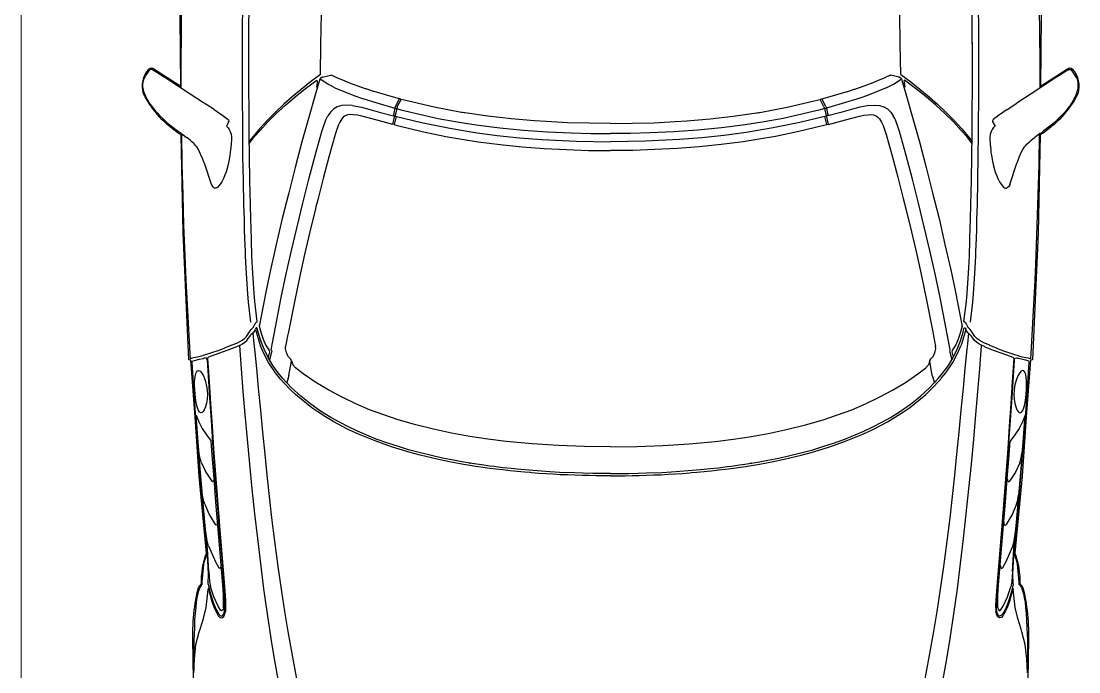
# Model space of a CAD drawing. Header units: inches. Extents: x 13 to 261, y -112 to -47.
# Drawn here: x 50.412 to 52.495, y -82.379 to -81.097 of the extents above; entities that cross this region are included whole.
import ezdxf

# ---------------------------------------------------------------- set-up
doc = ezdxf.new("R2010")
doc.units = ezdxf.units.IN
doc.header["$MEASUREMENT"] = 0
doc.layers.add('CAJONES', color=3, linetype='Continuous', lineweight=20)
doc.layers.add('CONTORNO', color=7, linetype='Continuous')

msp = doc.modelspace()

# ---------------------------------------------------------------- linework, layer by layer
for p, q in [((50.6561, -81.2067), (50.6649, -81.1935)), ((51.0027, -81.2087), (51.0047, -81.2081)), ((51.0047, -81.2081), (51.0213, -81.2039)), ((52.1407, -81.2081), (52.1241, -81.2039)), ((52.1427, -81.2087), (52.1407, -81.2081)), ((52.4893, -81.2067), (52.4805, -81.1935)), ((50.9947, -81.2185), (50.9935, -81.2275)), ((50.9937, -81.2137), (50.9949, -81.2159)), ((50.9949, -81.2159), (50.9947, -81.2185)), ((51.0297, -81.2287), (51.0669, -81.2437)), ((52.1157, -81.2287), (52.0785, -81.2437)), ((52.1517, -81.2137), (52.1505, -81.2159)), ((52.1505, -81.2159), (52.1507, -81.2185)), ((52.1507, -81.2185), (52.1519, -81.2275)), ((51.1489, -81.2655), (51.1565, -81.2507)), ((51.1525, -81.2665), (51.1601, -81.2517)), ((51.1595, -81.2513), (51.1565, -81.2505)), ((51.1601, -81.2517), (51.1595, -81.2513)), ((51.1717, -81.2547), (51.1601, -81.2517)), ((51.9737, -81.2547), (51.9853, -81.2517)), ((51.9853, -81.2517), (51.9859, -81.2513)), ((51.9929, -81.2665), (51.9853, -81.2517)), ((51.9859, -81.2513), (51.9889, -81.2505)), ((51.9965, -81.2655), (51.9889, -81.2507)), ((50.7919, -81.2717), (50.7723, -81.2589)), ((51.1505, -81.2699), (51.1477, -81.2691)), ((51.1515, -81.2697), (51.1485, -81.2831)), ((51.1505, -81.2699), (51.1515, -81.2697)), ((51.1525, -81.2665), (51.1515, -81.2697)), ((51.9929, -81.2665), (51.9939, -81.2697)), ((51.9939, -81.2697), (51.9969, -81.2831)), ((51.9949, -81.2699), (51.9939, -81.2697)), ((51.9949, -81.2699), (51.9977, -81.2691)), ((52.3535, -81.2717), (52.3731, -81.2589)), ((51.0051, -81.3107), (51.0117, -81.2919)), ((51.0117, -81.2919), (51.0129, -81.2895)), ((51.0129, -81.2895), (51.0159, -81.2839)), ((51.1437, -81.3009), (51.1473, -81.2831)), ((51.1479, -81.2833), (51.1449, -81.2825)), ((51.1485, -81.2847), (51.1479, -81.2833)), ((51.9969, -81.2847), (51.9975, -81.2833)), ((51.9975, -81.2833), (52.0005, -81.2825)), ((52.0017, -81.3009), (51.9981, -81.2831)), ((52.1325, -81.2895), (52.1295, -81.2839)), ((52.1337, -81.2919), (52.1325, -81.2895)), ((52.1403, -81.3107), (52.1337, -81.2919)), ((51.0039, -81.3149), (51.0051, -81.3107)), ((51.1467, -81.3011), (51.1437, -81.3005)), ((51.1473, -81.3019), (51.1557, -81.3039)), ((51.9981, -81.3019), (51.9897, -81.3039)), ((51.9987, -81.3011), (52.0017, -81.3005)), ((52.1415, -81.3149), (52.1403, -81.3107)), ((50.7733, -81.3789), (50.7721, -81.3763)), ((52.3721, -81.3789), (52.3733, -81.3763)), ((50.7865, -81.4195), (50.7733, -81.3789)), ((52.3589, -81.4195), (52.3721, -81.3789)), ((50.8805, -81.6965), (50.8805, -81.6967)), ((50.8805, -81.6979), (50.8807, -81.6973)), ((52.2649, -81.6979), (52.2647, -81.6973)), ((52.2649, -81.6965), (52.2649, -81.6967)), ((50.9005, -81.7487), (50.8979, -81.7593)), ((50.9047, -81.7493), (50.9007, -81.7647)), ((52.2407, -81.7493), (52.2447, -81.7647)), ((52.2449, -81.7487), (52.2475, -81.7593)), ((50.9391, -81.7951), (50.9441, -81.7671)), ((50.9441, -81.7661), (50.9421, -81.7623)), ((52.2013, -81.7661), (52.2033, -81.7623)), ((52.2063, -81.7951), (52.2013, -81.7671)), ((50.9391, -81.7951), (50.9351, -81.8101)), ((52.2063, -81.7951), (52.2103, -81.8101)), ((50.7679, -82.2067), (50.7683, -82.2027)), ((52.3775, -82.2067), (52.3771, -82.2027)), ((50.8135, -82.2621), (50.8139, -82.2601)), ((52.3319, -82.2621), (52.3315, -82.2601)), ((50.7625, -82.3005), (50.7643, -82.2951)), ((52.3829, -82.3005), (52.3811, -82.2951))]:
    msp.add_line(p, q)
for points in [[(50.7269, -81.2291), (50.7269, -81.1761), (50.7271, -81.1231), (50.7277, -81.0701), (50.7287, -81.0171), (50.7299, -80.9643), (50.7311, -80.9177), (50.7327, -80.8711), (50.7343, -80.8223), (50.7363, -80.7735), (50.7383, -80.7247), (50.7417, -80.6519), (50.7419, -80.6471)], [(52.4185, -81.2291), (52.4185, -81.1761), (52.4183, -81.1231), (52.4177, -81.0701), (52.4167, -81.0171), (52.4155, -80.9643), (52.4143, -80.9177), (52.4127, -80.8711), (52.4111, -80.8223), (52.4091, -80.7735), (52.4071, -80.7247), (52.4037, -80.6519), (52.4035, -80.6471)], [(50.864, -81.6904), (50.8592, -81.651), (50.8578, -81.6342), (50.8558, -81.6043), (50.8546, -81.5842), (50.8533, -81.5598), (50.8533, -81.5547), (50.8526, -81.5357), (50.8524, -81.528), (50.8518, -81.5054), (50.8512, -81.4874), (50.8504, -81.459), (50.8493, -81.4113), (50.8485, -81.3636), (50.8481, -81.3206), (50.8473, -81.2285), (50.8473, -81.2073), (50.8473, -81.1632), (50.8475, -81.1149), (50.8481, -81.0667)], [(50.8767, -81.6889), (50.8719, -81.6497), (50.8705, -81.6333), (50.8685, -81.6035), (50.8673, -81.5835), (50.8661, -81.5595), (50.8661, -81.5545), (50.8653, -81.5353), (50.8651, -81.5277), (50.8645, -81.5051), (50.8639, -81.4871), (50.8631, -81.4587), (50.8621, -81.4111), (50.8613, -81.3635), (50.8609, -81.3205), (50.8605, -81.2745), (50.8601, -81.2285), (50.8601, -81.2073), (50.8601, -81.1633), (50.8603, -81.1151), (50.8609, -81.0669)], [(51.0009, -81.2027), (51.0021, -81.1427), (51.0031, -81.0827)], [(52.1445, -81.2027), (52.1433, -81.1427), (52.1423, -81.0827)], [(52.2687, -81.6889), (52.2735, -81.6497), (52.2749, -81.6333), (52.2769, -81.6035), (52.2781, -81.5835), (52.2793, -81.5595), (52.2793, -81.5545), (52.2801, -81.5353), (52.2803, -81.5277), (52.2809, -81.5051), (52.2815, -81.4871), (52.2823, -81.4587), (52.2833, -81.4111), (52.2841, -81.3635), (52.2845, -81.3205), (52.2849, -81.2745), (52.2853, -81.2285), (52.2853, -81.2073), (52.2853, -81.1633), (52.2851, -81.1151), (52.2845, -81.0669)], [(52.2814, -81.6904), (52.2863, -81.651), (52.2877, -81.6342), (52.2897, -81.6043), (52.2909, -81.5842), (52.2921, -81.5598), (52.2921, -81.5547), (52.2929, -81.5357), (52.2931, -81.528), (52.2937, -81.5054), (52.2943, -81.4874), (52.2951, -81.459), (52.2961, -81.4113), (52.2969, -81.3636), (52.2973, -81.3206), (52.2981, -81.2285), (52.2981, -81.2073), (52.2981, -81.1632), (52.2979, -81.1149), (52.2973, -81.0667)], [(50.8767, -81.6889), (50.8719, -81.6497), (50.8705, -81.6333), (50.8685, -81.6035), (50.8673, -81.5835), (50.8661, -81.5595), (50.8661, -81.5545), (50.8653, -81.5353), (50.8651, -81.5277), (50.8645, -81.5051), (50.8639, -81.4871), (50.8631, -81.4587), (50.8621, -81.4111), (50.8613, -81.3635), (50.8609, -81.3205), (50.8605, -81.2745), (50.8601, -81.2285), (50.8601, -81.2073), (50.8601, -81.1633), (50.8603, -81.1219)], [(52.2687, -81.6889), (52.2735, -81.6497), (52.2749, -81.6333), (52.2769, -81.6035), (52.2781, -81.5835), (52.2793, -81.5595), (52.2793, -81.5545), (52.2801, -81.5353), (52.2803, -81.5277), (52.2809, -81.5051), (52.2815, -81.4871), (52.2823, -81.4587), (52.2833, -81.4111), (52.2841, -81.3635), (52.2845, -81.3205), (52.2849, -81.2745), (52.2853, -81.2285), (52.2853, -81.2073), (52.2853, -81.1633), (52.2851, -81.1219)], [(50.6657, -81.2607), (50.6643, -81.2587), (50.6611, -81.2533), (50.6587, -81.2491), (50.6575, -81.2469), (50.6557, -81.2429), (50.6535, -81.2365), (50.6523, -81.2317), (50.6521, -81.2301), (50.6515, -81.2259), (50.6515, -81.2225), (50.6521, -81.2173), (50.6533, -81.2125), (50.6551, -81.2085), (50.6561, -81.2067)], [(50.6693, -81.1929), (50.6679, -81.1925), (50.6665, -81.1925), (50.6661, -81.1927), (50.6649, -81.1935)], [(50.6693, -81.1929), (50.6723, -81.1943), (50.6823, -81.2001), (50.6887, -81.2043), (50.6967, -81.2093)], [(50.6967, -81.2093), (50.7195, -81.2241), (50.7217, -81.2257), (50.7445, -81.2405), (50.7709, -81.2579), (50.7723, -81.2589)], [(51.0009, -81.2027), (51.0009, -81.2027), (50.9815, -81.2173), (50.9629, -81.2321), (50.9453, -81.2465), (50.9289, -81.2611), (50.9117, -81.2771), (50.8959, -81.2931), (50.8811, -81.3093), (50.8677, -81.3253), (50.8609, -81.3343)], [(51.0027, -81.2087), (51.0009, -81.2097), (50.9999, -81.2115)], [(51.0239, -81.2045), (51.0235, -81.2045), (51.0225, -81.2041), (51.0215, -81.2039), (51.0213, -81.2039)], [(51.0271, -81.2061), (51.0249, -81.2051), (51.0239, -81.2045)], [(51.1565, -81.2507), (51.1401, -81.2461), (51.1071, -81.2361), (51.1057, -81.2357), (51.0931, -81.2317), (51.0915, -81.2311), (51.0787, -81.2267), (51.0591, -81.2195), (51.0499, -81.2157), (51.0321, -81.2083), (51.0319, -81.2083), (51.0271, -81.2061)], [(51.9889, -81.2507), (52.0053, -81.2461), (52.0383, -81.2361), (52.0397, -81.2357), (52.0523, -81.2317), (52.0539, -81.2311), (52.0667, -81.2267), (52.0863, -81.2195), (52.0955, -81.2157), (52.1133, -81.2083), (52.1135, -81.2083), (52.1183, -81.2061)], [(52.1183, -81.2061), (52.1205, -81.2051), (52.1215, -81.2045)], [(52.1215, -81.2045), (52.1219, -81.2045), (52.1229, -81.2041), (52.1239, -81.2039), (52.1241, -81.2039)], [(52.1427, -81.2087), (52.1445, -81.2097), (52.1455, -81.2115)], [(52.1445, -81.2027), (52.1445, -81.2027), (52.1639, -81.2173), (52.1825, -81.2321), (52.2001, -81.2465), (52.2165, -81.2611), (52.2337, -81.2771), (52.2495, -81.2931), (52.2643, -81.3093), (52.2777, -81.3253), (52.2845, -81.3343)], [(52.4487, -81.2093), (52.4259, -81.2241), (52.4237, -81.2257), (52.4009, -81.2405), (52.3745, -81.2579), (52.3731, -81.2589)], [(52.4761, -81.1929), (52.4731, -81.1943), (52.4631, -81.2001), (52.4567, -81.2043), (52.4487, -81.2093)], [(52.4761, -81.1929), (52.4775, -81.1925), (52.4789, -81.1925), (52.4793, -81.1927), (52.4805, -81.1935)], [(52.4797, -81.2607), (52.4811, -81.2587), (52.4843, -81.2533), (52.4867, -81.2491), (52.4879, -81.2469), (52.4897, -81.2429), (52.4919, -81.2365), (52.4931, -81.2317), (52.4933, -81.2301), (52.4939, -81.2259), (52.4939, -81.2225), (52.4933, -81.2173), (52.4921, -81.2125), (52.4903, -81.2085), (52.4893, -81.2067)], [(50.8611, -81.3377), (50.8611, -81.3375), (50.8713, -81.3249), (50.8821, -81.3125), (50.8975, -81.2959), (50.9141, -81.2795), (50.9321, -81.2631), (50.9513, -81.2467), (50.9719, -81.2303), (50.9937, -81.2137)], [(50.9999, -81.2115), (50.9913, -81.2403), (50.9773, -81.2889)], [(50.9999, -81.2115), (51.0003, -81.2127), (51.0009, -81.2121), (51.0017, -81.2123)], [(51.0297, -81.2287), (51.0237, -81.2257), (51.0157, -81.2215), (51.0081, -81.2171), (51.0017, -81.2123)], [(52.1157, -81.2287), (52.1217, -81.2257), (52.1297, -81.2215), (52.1373, -81.2171), (52.1437, -81.2123)], [(52.1455, -81.2115), (52.1451, -81.2127), (52.1445, -81.2121), (52.1437, -81.2123)], [(52.1455, -81.2115), (52.1541, -81.2403), (52.1681, -81.2889)], [(52.2843, -81.3377), (52.2843, -81.3375), (52.2741, -81.3249), (52.2633, -81.3125), (52.2479, -81.2959), (52.2313, -81.2795), (52.2133, -81.2631), (52.1941, -81.2467), (52.1735, -81.2303), (52.1517, -81.2137)], [(51.0669, -81.2437), (51.0821, -81.2489), (51.1167, -81.2599), (51.1477, -81.2689)], [(52.0785, -81.2437), (52.0633, -81.2489), (52.0287, -81.2599), (51.9977, -81.2689)], [(50.6657, -81.2607), (50.6699, -81.2665), (50.6769, -81.2753), (50.6795, -81.2781), (50.6843, -81.2833)], [(50.7919, -81.2717), (50.7985, -81.2761), (50.8087, -81.2831), (50.8169, -81.2893), (50.8175, -81.2897), (50.8193, -81.2913)], [(51.0275, -81.2703), (51.0211, -81.2765), (51.0159, -81.2839)], [(51.0633, -81.2637), (51.0531, -81.2631), (51.0433, -81.2637), (51.0343, -81.2663), (51.0275, -81.2703)], [(51.0633, -81.2637), (51.0821, -81.2671), (51.1007, -81.2719), (51.1195, -81.2771), (51.1449, -81.2839)], [(51.1489, -81.2655), (51.1477, -81.2689), (51.1449, -81.2821), (51.1447, -81.2837), (51.1451, -81.2837), (51.1447, -81.2835), (51.1459, -81.2827)], [(51.1515, -81.2697), (51.1555, -81.2709), (51.1597, -81.2721)], [(51.1597, -81.2721), (51.1963, -81.2809), (51.2331, -81.2889), (51.2703, -81.2957), (51.3077, -81.3015), (51.3543, -81.3073), (51.4011, -81.3119), (51.4481, -81.3153), (51.4951, -81.3175), (51.5339, -81.3185), (51.5727, -81.3189)], [(51.5727, -81.2991), (51.5303, -81.2987), (51.4879, -81.2975), (51.4457, -81.2953), (51.4225, -81.2937), (51.3769, -81.2899), (51.3311, -81.2847), (51.2857, -81.2783), (51.2851, -81.2781), (51.2837, -81.2779), (51.2809, -81.2775), (51.2805, -81.2775), (51.2803, -81.2773), (51.2789, -81.2771), (51.2249, -81.2671), (51.1717, -81.2547)], [(51.5727, -81.2991), (51.6151, -81.2987), (51.6575, -81.2975), (51.6997, -81.2953), (51.7229, -81.2937), (51.7685, -81.2899), (51.8143, -81.2847), (51.8597, -81.2783), (51.8603, -81.2781), (51.8617, -81.2779), (51.8645, -81.2775), (51.8649, -81.2775), (51.8651, -81.2773), (51.8665, -81.2771), (51.9205, -81.2671), (51.9737, -81.2547)], [(51.9857, -81.2721), (51.9491, -81.2809), (51.9123, -81.2889), (51.8751, -81.2957), (51.8377, -81.3015), (51.7911, -81.3073), (51.7443, -81.3119), (51.6973, -81.3153), (51.6503, -81.3175), (51.6115, -81.3185), (51.5727, -81.3189)], [(51.9939, -81.2697), (51.9899, -81.2709), (51.9857, -81.2721)], [(51.9965, -81.2655), (51.9977, -81.2689), (52.0005, -81.2821), (52.0007, -81.2837), (52.0003, -81.2837), (52.0007, -81.2835), (51.9995, -81.2827)], [(52.0821, -81.2637), (52.0633, -81.2671), (52.0447, -81.2719), (52.0259, -81.2771), (52.0005, -81.2839)], [(52.0821, -81.2637), (52.0923, -81.2631), (52.1021, -81.2637), (52.1111, -81.2663), (52.1179, -81.2703)], [(52.1179, -81.2703), (52.1243, -81.2765), (52.1295, -81.2839)], [(52.3535, -81.2717), (52.3469, -81.2761), (52.3367, -81.2831), (52.3285, -81.2893), (52.3279, -81.2897), (52.3261, -81.2913)], [(52.4797, -81.2607), (52.4755, -81.2665), (52.4685, -81.2753), (52.4659, -81.2781), (52.4611, -81.2833)], [(50.6843, -81.2833), (50.6905, -81.2893), (50.6985, -81.2969), (50.7051, -81.3025)], [(50.8193, -81.2913), (50.8195, -81.2917), (50.8201, -81.2925), (50.8205, -81.2941), (50.8203, -81.2949), (50.8203, -81.2953)], [(50.9773, -81.2889), (50.9645, -81.3353), (50.9513, -81.3855), (50.9385, -81.4353), (50.9259, -81.4863), (50.9141, -81.5371), (50.9027, -81.5875), (50.8949, -81.6245), (50.8873, -81.6613), (50.8807, -81.6957)], [(51.1437, -81.3009), (51.1173, -81.2937), (51.1001, -81.2889), (51.0827, -81.2847), (51.0739, -81.2829), (51.0653, -81.2817), (51.0605, -81.2813), (51.0549, -81.2819), (51.0495, -81.2839), (51.0461, -81.2865), (51.0431, -81.2897), (51.0391, -81.2961), (51.0359, -81.3031), (51.0345, -81.3067), (51.0313, -81.3169), (51.0301, -81.3209), (51.0183, -81.3629), (51.0071, -81.4049), (50.9963, -81.4469), (50.9939, -81.4563), (50.9923, -81.4627), (50.9923, -81.4627), (50.9913, -81.4669), (50.9803, -81.5121), (50.9697, -81.5573), (50.9597, -81.6025), (50.9503, -81.6473), (50.9381, -81.7091)], [(51.1473, -81.3019), (51.1467, -81.3011), (51.1507, -81.2853)], [(51.1485, -81.2847), (51.1485, -81.2847), (51.1485, -81.2847), (51.1485, -81.2831)], [(51.1485, -81.2847), (51.2003, -81.2973), (51.2527, -81.3079), (51.3055, -81.3167), (51.3493, -81.3225), (51.3931, -81.3271), (51.4371, -81.3305), (51.5049, -81.3339), (51.5727, -81.3349)], [(51.9969, -81.2847), (51.9451, -81.2973), (51.8927, -81.3079), (51.8399, -81.3167), (51.7961, -81.3225), (51.7523, -81.3271), (51.7083, -81.3305), (51.6405, -81.3339), (51.5727, -81.3349)], [(51.9981, -81.3019), (51.9987, -81.3011), (51.9947, -81.2853)], [(51.9969, -81.2847), (51.9969, -81.2847), (51.9969, -81.2847), (51.9969, -81.2831)], [(52.0017, -81.3009), (52.0281, -81.2937), (52.0453, -81.2889), (52.0627, -81.2847), (52.0715, -81.2829), (52.0801, -81.2817), (52.0849, -81.2813), (52.0905, -81.2819), (52.0959, -81.2839), (52.0993, -81.2865), (52.1023, -81.2897), (52.1063, -81.2961), (52.1095, -81.3031), (52.1109, -81.3067), (52.1141, -81.3169), (52.1153, -81.3209), (52.1271, -81.3629), (52.1383, -81.4049), (52.1491, -81.4469), (52.1515, -81.4563), (52.1531, -81.4627), (52.1531, -81.4627), (52.1541, -81.4669), (52.1651, -81.5121), (52.1757, -81.5573), (52.1857, -81.6025), (52.1951, -81.6473), (52.2073, -81.7091)], [(52.1681, -81.2889), (52.1809, -81.3353), (52.1941, -81.3855), (52.2069, -81.4353), (52.2195, -81.4863), (52.2313, -81.5371), (52.2427, -81.5875), (52.2505, -81.6245), (52.2581, -81.6613), (52.2647, -81.6957)], [(52.3261, -81.2913), (52.3259, -81.2917), (52.3253, -81.2925), (52.3249, -81.2941), (52.3251, -81.2949), (52.3251, -81.2953)], [(52.4611, -81.2833), (52.4549, -81.2893), (52.4469, -81.2969), (52.4403, -81.3025)], [(50.7051, -81.3025), (50.7127, -81.3085), (50.7133, -81.3091), (50.7205, -81.3143)], [(50.7267, -81.3187), (50.7207, -81.3145), (50.7205, -81.3143)], [(50.8157, -81.3042), (50.8169, -81.3051), (50.8195, -81.3079), (50.8215, -81.3109), (50.8233, -81.3145), (50.8247, -81.3185), (50.8251, -81.3209), (50.8257, -81.3249), (50.8257, -81.3307), (50.8253, -81.3399), (50.8241, -81.3511), (50.8235, -81.3561), (50.8227, -81.3617), (50.8213, -81.3699), (50.8193, -81.3801), (50.8167, -81.3899), (50.8157, -81.3927), (50.8123, -81.4023), (50.8099, -81.4075), (50.8065, -81.4139), (50.8035, -81.4185), (50.8011, -81.4221), (50.7989, -81.4243), (50.7971, -81.4255), (50.7953, -81.4261), (50.7947, -81.4261), (50.7927, -81.4261)], [(50.8201, -81.2955), (50.8191, -81.2977), (50.8157, -81.3042)], [(50.9039, -81.7447), (50.9239, -81.6417), (50.9337, -81.5953), (50.9439, -81.5489), (50.9549, -81.5023), (50.9663, -81.4557), (50.9781, -81.4089), (50.9907, -81.3619), (51.0039, -81.3149)], [(51.1557, -81.3039), (51.2017, -81.3149), (51.2481, -81.3245), (51.2799, -81.3301), (51.3119, -81.3349), (51.3551, -81.3405), (51.3985, -81.3449), (51.4419, -81.3483), (51.4855, -81.3505), (51.5291, -81.3519), (51.5727, -81.3523)], [(51.9897, -81.3039), (51.9437, -81.3149), (51.8973, -81.3245), (51.8655, -81.3301), (51.8335, -81.3349), (51.7903, -81.3405), (51.7469, -81.3449), (51.7035, -81.3483), (51.6599, -81.3505), (51.6163, -81.3519), (51.5727, -81.3523)], [(52.2415, -81.7447), (52.2215, -81.6417), (52.2117, -81.5953), (52.2015, -81.5489), (52.1905, -81.5023), (52.1791, -81.4557), (52.1673, -81.4089), (52.1547, -81.3619), (52.1415, -81.3149)], [(52.3298, -81.3042), (52.3285, -81.3051), (52.3259, -81.3079), (52.3239, -81.3109), (52.3221, -81.3145), (52.3207, -81.3185), (52.3203, -81.3209), (52.3197, -81.3249), (52.3197, -81.3307), (52.3201, -81.3399), (52.3213, -81.3511), (52.3219, -81.3561), (52.3227, -81.3617), (52.3241, -81.3699), (52.3261, -81.3801), (52.3287, -81.3899), (52.3297, -81.3927), (52.3331, -81.4023), (52.3355, -81.4075), (52.3389, -81.4139), (52.3419, -81.4185), (52.3443, -81.4221), (52.3465, -81.4243), (52.3483, -81.4255), (52.3501, -81.4261), (52.3507, -81.4261), (52.3527, -81.4261)], [(52.3253, -81.2955), (52.3263, -81.2977), (52.3298, -81.3042)], [(52.4187, -81.3187), (52.4247, -81.3145), (52.4249, -81.3143)], [(52.4403, -81.3025), (52.4327, -81.3085), (52.4321, -81.3091), (52.4249, -81.3143)], [(50.7267, -81.3187), (50.7297, -81.3209), (50.7337, -81.3239), (50.7373, -81.3265)], [(50.7449, -81.7625), (50.7443, -81.7523), (50.7415, -81.7041), (50.7391, -81.6557), (50.7367, -81.6073), (50.7347, -81.5589), (50.7323, -81.4991), (50.7305, -81.4393), (50.7289, -81.3795), (50.7279, -81.3195)], [(50.7521, -81.3389), (50.7479, -81.3351), (50.7451, -81.3327), (50.7403, -81.3287), (50.7373, -81.3265), (50.7373, -81.3265)], [(52.3933, -81.3389), (52.3975, -81.3351), (52.4003, -81.3327), (52.4051, -81.3287), (52.4081, -81.3265), (52.4081, -81.3265)], [(52.4005, -81.7625), (52.4011, -81.7523), (52.4039, -81.7041), (52.4063, -81.6557), (52.4087, -81.6073), (52.4107, -81.5589), (52.4131, -81.4991), (52.4149, -81.4393), (52.4165, -81.3795), (52.4175, -81.3195)], [(52.4187, -81.3187), (52.4157, -81.3209), (52.4117, -81.3239), (52.4081, -81.3265)], [(50.7631, -81.3547), (50.7607, -81.3503), (50.7573, -81.3453), (50.7557, -81.3431), (50.7521, -81.3389)], [(50.7721, -81.3763), (50.7681, -81.3661), (50.7677, -81.3651), (50.7631, -81.3547)], [(52.3733, -81.3763), (52.3773, -81.3661), (52.3777, -81.3651), (52.3823, -81.3547)], [(52.3823, -81.3547), (52.3847, -81.3503), (52.3881, -81.3453), (52.3897, -81.3431), (52.3933, -81.3389)], [(50.7865, -81.4195), (50.7865, -81.4197), (50.7875, -81.4219), (50.7889, -81.4239), (50.7907, -81.4253), (50.7917, -81.4259), (50.7927, -81.4261)], [(52.3589, -81.4195), (52.3589, -81.4197), (52.3579, -81.4219), (52.3565, -81.4239), (52.3547, -81.4253), (52.3537, -81.4259), (52.3527, -81.4261)], [(50.8741, -81.6917), (50.8741, -81.6917), (50.8745, -81.6907), (50.8745, -81.6905), (50.8767, -81.6889)], [(52.2713, -81.6917), (52.2713, -81.6917), (52.2709, -81.6907), (52.2709, -81.6905), (52.2687, -81.6889)], [(50.8271, -81.7353), (50.8361, -81.7315), (50.8377, -81.7309), (50.8421, -81.7287), (50.8471, -81.7259), (50.8517, -81.7225), (50.8555, -81.7185), (50.8615, -81.7091), (50.8617, -81.7085), (50.8621, -81.7081), (50.8625, -81.7073), (50.8647, -81.7045), (50.8659, -81.7033), (50.8663, -81.7031), (50.8689, -81.7001), (50.8693, -81.6997), (50.8713, -81.6957), (50.8717, -81.6947), (50.8725, -81.6929), (50.8741, -81.6917)], [(50.8679, -81.7119), (50.8689, -81.7111), (50.8713, -81.7083), (50.8733, -81.7043)], [(50.8747, -81.7013), (50.8743, -81.7015), (50.8741, -81.7019), (50.8733, -81.7043)], [(50.8733, -81.7049), (50.8743, -81.7091), (50.8781, -81.7225), (50.8795, -81.7273), (50.8811, -81.7317), (50.8829, -81.7367)], [(50.8767, -81.7029), (50.8759, -81.7017), (50.8747, -81.7013)], [(51.5727, -81.9885), (51.5495, -81.9883), (51.5377, -81.9881), (51.5187, -81.9877), (51.5023, -81.9873), (51.4717, -81.9861), (51.4529, -81.9851), (51.4363, -81.9839), (51.4197, -81.9827), (51.4121, -81.9821), (51.4041, -81.9813), (51.3887, -81.9799), (51.3769, -81.9787), (51.3605, -81.9771), (51.3469, -81.9753), (51.3433, -81.9749), (51.3347, -81.9737), (51.3189, -81.9715), (51.3083, -81.9701), (51.2957, -81.9681), (51.2793, -81.9653), (51.2631, -81.9623), (51.2413, -81.9579), (51.1981, -81.9477), (51.1745, -81.9415), (51.1547, -81.9355), (51.1337, -81.9287), (51.1111, -81.9205), (51.0743, -81.9053), (51.0563, -81.8967), (51.0387, -81.8875), (51.0215, -81.8779), (51.0015, -81.8655), (50.9823, -81.8519), (50.9625, -81.8361), (50.9437, -81.8189), (50.9273, -81.8013), (50.9181, -81.7901), (50.9075, -81.7755), (50.8981, -81.7599), (50.8903, -81.7437), (50.8837, -81.7269), (50.8785, -81.7099), (50.8767, -81.7029)], [(50.8807, -81.6957), (50.8805, -81.6961), (50.8805, -81.6965)], [(50.8805, -81.6965), (50.8807, -81.6971), (50.8807, -81.6973)], [(50.8805, -81.6979), (50.8843, -81.7123), (50.8881, -81.7237), (50.8929, -81.7347), (50.8991, -81.7451), (50.8995, -81.7457), (50.8999, -81.7463), (50.9005, -81.7487)], [(50.9381, -81.7091), (50.9365, -81.7173), (50.9325, -81.7381)], [(51.5727, -81.9885), (51.5959, -81.9883), (51.6077, -81.9881), (51.6267, -81.9877), (51.6431, -81.9873), (51.6737, -81.9861), (51.6925, -81.9851), (51.7091, -81.9839), (51.7257, -81.9827), (51.7333, -81.9821), (51.7413, -81.9813), (51.7567, -81.9799), (51.7685, -81.9787), (51.7849, -81.9771), (51.7985, -81.9753), (51.8021, -81.9749), (51.8107, -81.9737), (51.8265, -81.9715), (51.8371, -81.9701), (51.8497, -81.9681), (51.8661, -81.9653), (51.8823, -81.9623), (51.9041, -81.9579), (51.9473, -81.9477), (51.9709, -81.9415), (51.9907, -81.9355), (52.0117, -81.9287), (52.0343, -81.9205), (52.0711, -81.9053), (52.0891, -81.8967), (52.1067, -81.8875), (52.1239, -81.8779), (52.1439, -81.8655), (52.1631, -81.8519), (52.1829, -81.8361), (52.2017, -81.8189), (52.2181, -81.8013), (52.2273, -81.7901), (52.2379, -81.7755), (52.2473, -81.7599), (52.2551, -81.7437), (52.2617, -81.7269), (52.2669, -81.7099), (52.2687, -81.7029)], [(52.2073, -81.7091), (52.2089, -81.7173), (52.2129, -81.7381)], [(52.2649, -81.6979), (52.2611, -81.7123), (52.2573, -81.7237), (52.2525, -81.7347), (52.2463, -81.7451), (52.2459, -81.7457), (52.2455, -81.7463), (52.2449, -81.7487)], [(52.2721, -81.7049), (52.2711, -81.7091), (52.2673, -81.7225), (52.2659, -81.7273), (52.2643, -81.7317), (52.2625, -81.7367)], [(52.2647, -81.6957), (52.2649, -81.6961), (52.2649, -81.6965)], [(52.2649, -81.6965), (52.2647, -81.6971), (52.2647, -81.6973)], [(52.2687, -81.7029), (52.2695, -81.7017), (52.2707, -81.7013)], [(52.2707, -81.7013), (52.2711, -81.7015), (52.2713, -81.7019), (52.2721, -81.7043)], [(52.3183, -81.7353), (52.3093, -81.7315), (52.3077, -81.7309), (52.3033, -81.7287), (52.2983, -81.7259), (52.2937, -81.7225), (52.2899, -81.7185), (52.2839, -81.7091), (52.2837, -81.7085), (52.2833, -81.7081), (52.2829, -81.7073), (52.2807, -81.7045), (52.2795, -81.7033), (52.2791, -81.7031), (52.2765, -81.7001), (52.2761, -81.6997), (52.2741, -81.6957), (52.2737, -81.6947), (52.2729, -81.6929), (52.2713, -81.6917)], [(52.2775, -81.7119), (52.2765, -81.7111), (52.2741, -81.7083), (52.2721, -81.7043)], [(50.8357, -81.7387), (50.8363, -81.7385), (50.8423, -81.7357), (50.8427, -81.7355), (50.8475, -81.7331), (50.8521, -81.7299), (50.8559, -81.7265), (50.8589, -81.7225), (50.8617, -81.7183)], [(50.8679, -81.7119), (50.8649, -81.7143), (50.8635, -81.7157), (50.8629, -81.7165), (50.8623, -81.7173), (50.8617, -81.7183)], [(50.868, -81.7118), (50.8701, -81.7329), (50.8711, -81.7437)], [(52.2775, -81.7118), (52.2753, -81.7329), (52.2743, -81.7437)], [(52.2775, -81.7119), (52.2805, -81.7143), (52.2819, -81.7157), (52.2825, -81.7165), (52.2831, -81.7173), (52.2837, -81.7183)], [(52.3097, -81.7387), (52.3091, -81.7385), (52.3031, -81.7357), (52.3027, -81.7355), (52.2979, -81.7331), (52.2933, -81.7299), (52.2895, -81.7265), (52.2865, -81.7225), (52.2837, -81.7183)], [(50.8271, -81.7353), (50.8265, -81.7355), (50.8177, -81.7391), (50.8059, -81.7439), (50.7969, -81.7473), (50.7887, -81.7503), (50.7769, -81.7541), (50.7695, -81.7563), (50.7691, -81.7565), (50.7615, -81.7583), (50.7551, -81.7597), (50.7505, -81.7609), (50.7473, -81.7617), (50.7459, -81.7621), (50.7449, -81.7625)], [(50.8357, -81.7387), (50.8189, -81.7453), (50.8005, -81.7523), (50.7807, -81.7591)], [(50.8423, -81.7357), (50.8423, -81.7357), (50.8421, -81.7371)], [(50.9189, -82.4007), (50.9111, -82.3573), (50.9041, -82.3137), (50.8967, -82.2645), (50.8897, -82.2153), (50.8835, -82.1659), (50.8775, -82.1165), (50.8721, -82.0677), (50.8669, -82.0189), (50.8621, -81.9699), (50.8575, -81.9211), (50.8531, -81.8721), (50.8491, -81.8271), (50.8455, -81.7821), (50.8421, -81.7371)], [(50.8711, -81.7437), (50.8749, -81.7819), (50.8785, -81.8201), (50.8829, -81.8635), (50.8871, -81.9067), (50.8913, -81.9501), (50.8955, -81.9919), (50.8999, -82.0337), (50.9047, -82.0755), (50.9103, -82.1219), (50.9169, -82.1713), (50.9241, -82.2205), (50.9301, -82.2601), (50.9367, -82.2997), (50.9457, -82.3501), (50.9553, -82.4003)], [(51.1335, -81.9333), (51.1335, -81.9333), (51.1087, -81.9243), (51.0761, -81.9109), (51.0573, -81.9021), (51.0533, -81.9001), (51.0275, -81.8865), (51.0113, -81.8769), (50.9957, -81.8669), (50.9899, -81.8627), (50.9843, -81.8589), (50.9629, -81.8421), (50.9521, -81.8327), (50.9417, -81.8229), (50.9225, -81.8025), (50.9207, -81.8003), (50.9127, -81.7903), (50.8989, -81.7699), (50.8889, -81.7507), (50.8829, -81.7367)], [(50.9039, -81.7447), (50.9043, -81.7455), (50.9049, -81.7461)], [(50.9049, -81.7461), (50.9051, -81.7475), (50.9047, -81.7493)], [(50.9421, -81.7623), (50.9383, -81.7583), (50.9355, -81.7537), (50.9333, -81.7483), (50.9323, -81.7431), (50.9325, -81.7381)], [(52.0119, -81.9333), (52.0119, -81.9333), (52.0367, -81.9243), (52.0693, -81.9109), (52.0881, -81.9021), (52.0921, -81.9001), (52.1179, -81.8865), (52.1341, -81.8769), (52.1497, -81.8669), (52.1555, -81.8627), (52.1611, -81.8589), (52.1825, -81.8421), (52.1933, -81.8327), (52.2037, -81.8229), (52.2229, -81.8025), (52.2247, -81.8003), (52.2327, -81.7903), (52.2465, -81.7699), (52.2565, -81.7507), (52.2625, -81.7367)], [(52.2743, -81.7437), (52.2705, -81.7819), (52.2669, -81.8201), (52.2625, -81.8635), (52.2583, -81.9067), (52.2541, -81.9501), (52.2499, -81.9919), (52.2455, -82.0337), (52.2407, -82.0755), (52.2351, -82.1219), (52.2285, -82.1713), (52.2213, -82.2205), (52.2153, -82.2601), (52.2087, -82.2997), (52.1997, -82.3501), (52.1901, -82.4003)], [(52.2033, -81.7623), (52.2071, -81.7583), (52.2099, -81.7537), (52.2121, -81.7483), (52.2131, -81.7431), (52.2129, -81.7381)], [(52.2265, -82.4007), (52.2343, -82.3573), (52.2413, -82.3137), (52.2487, -82.2645), (52.2557, -82.2153), (52.2619, -82.1659), (52.2679, -82.1165), (52.2733, -82.0677), (52.2785, -82.0189), (52.2833, -81.9699), (52.2879, -81.9211), (52.2923, -81.8721), (52.2963, -81.8271), (52.2999, -81.7821), (52.3033, -81.7371)], [(52.2405, -81.7461), (52.2403, -81.7475), (52.2407, -81.7493)], [(52.2415, -81.7447), (52.2411, -81.7455), (52.2405, -81.7461)], [(52.3031, -81.7357), (52.3031, -81.7357), (52.3033, -81.7371)], [(52.3097, -81.7387), (52.3265, -81.7453), (52.3449, -81.7523), (52.3647, -81.7591)], [(52.3183, -81.7353), (52.3189, -81.7355), (52.3277, -81.7391), (52.3395, -81.7439), (52.3485, -81.7473), (52.3567, -81.7503), (52.3685, -81.7541), (52.3759, -81.7563), (52.3763, -81.7565), (52.3839, -81.7583), (52.3903, -81.7597), (52.3949, -81.7609), (52.3981, -81.7617), (52.3995, -81.7621), (52.4005, -81.7625)], [(50.7483, -81.7669), (50.7527, -81.7659), (50.7631, -81.7635), (50.7701, -81.7617), (50.7729, -81.7609)], [(50.7775, -82.1359), (50.7759, -82.1197), (50.7713, -82.0697), (50.7669, -82.0197), (50.7627, -81.9697), (50.7587, -81.9197), (50.7551, -81.8697), (50.7517, -81.8197), (50.7485, -81.7697), (50.7483, -81.7669)], [(50.7779, -81.7645), (50.7763, -81.7615), (50.7729, -81.7609)], [(50.7779, -81.7645), (50.7827, -81.8387), (50.7855, -81.8831), (50.7887, -81.9275), (50.7927, -81.9837), (50.7969, -82.0397), (50.8017, -82.0989), (50.8067, -82.1581), (50.8115, -82.2177)], [(50.7789, -81.7622), (50.7791, -81.7609), (50.7807, -81.7591)], [(50.7789, -81.7622), (50.7817, -81.8071), (50.7845, -81.8513), (50.7875, -81.8953), (50.7905, -81.9395), (50.7943, -81.9903), (50.7981, -82.0411), (50.8021, -82.0917), (50.8061, -82.1391), (50.8103, -82.1867), (50.8129, -82.2195), (50.8139, -82.2387), (50.8143, -82.2485), (50.8139, -82.2601)], [(50.9441, -81.7661), (50.9465, -81.7741), (50.9517, -81.7803)], [(52.2013, -81.7661), (52.1989, -81.7741), (52.1937, -81.7803)], [(52.3666, -81.7622), (52.3637, -81.8071), (52.3609, -81.8513), (52.3579, -81.8953), (52.3549, -81.9395), (52.3511, -81.9903), (52.3473, -82.0411), (52.3433, -82.0917), (52.3393, -82.1391), (52.3351, -82.1867), (52.3325, -82.2195), (52.3315, -82.2387), (52.3311, -82.2485), (52.3315, -82.2601)], [(52.3675, -81.7645), (52.3627, -81.8387), (52.3599, -81.8831), (52.3567, -81.9275), (52.3527, -81.9837), (52.3485, -82.0397), (52.3437, -82.0989), (52.3387, -82.1581), (52.3339, -82.2177)], [(52.3666, -81.7622), (52.3663, -81.7609), (52.3647, -81.7591)], [(52.3675, -81.7645), (52.3691, -81.7615), (52.3725, -81.7609)], [(52.3679, -82.1359), (52.3695, -82.1197), (52.3741, -82.0697), (52.3785, -82.0197), (52.3827, -81.9697), (52.3867, -81.9197), (52.3903, -81.8697), (52.3937, -81.8197), (52.3969, -81.7697), (52.3971, -81.7669)], [(52.3971, -81.7669), (52.3927, -81.7659), (52.3823, -81.7635), (52.3753, -81.7617), (52.3725, -81.7609)], [(50.7659, -81.8689), (50.7631, -81.8677), (50.7607, -81.8643), (50.7587, -81.8591), (50.7573, -81.8543), (50.7563, -81.8487), (50.7549, -81.8393), (50.7541, -81.8313), (50.7535, -81.8229), (50.7533, -81.8145), (50.7533, -81.8065), (50.7541, -81.7983), (50.7555, -81.7917), (50.7569, -81.7885), (50.7587, -81.7863), (50.7609, -81.7857), (50.7643, -81.7871), (50.7675, -81.7905), (50.7707, -81.7961), (50.7729, -81.8013), (50.7749, -81.8071), (50.7769, -81.8165), (50.7779, -81.8247), (50.7783, -81.8329), (50.7779, -81.8417), (50.7767, -81.8497), (50.7747, -81.8573), (50.7723, -81.8633), (50.7703, -81.8663), (50.7681, -81.8683), (50.7659, -81.8689)], [(51.5727, -81.9357), (51.5211, -81.9351), (51.4697, -81.9331), (51.4181, -81.9299), (51.3669, -81.9251), (51.3309, -81.9207), (51.2951, -81.9153), (51.2593, -81.9089), (51.2239, -81.9013), (51.1889, -81.8925), (51.1541, -81.8825), (51.1257, -81.8731), (51.0979, -81.8627), (51.0705, -81.8511), (51.0437, -81.8383), (51.0173, -81.8243), (50.9919, -81.8089), (50.9673, -81.7921), (50.9517, -81.7803)], [(51.5727, -81.9357), (51.6243, -81.9351), (51.6757, -81.9331), (51.7273, -81.9299), (51.7785, -81.9251), (51.8145, -81.9207), (51.8503, -81.9153), (51.8861, -81.9089), (51.9215, -81.9013), (51.9565, -81.8925), (51.9913, -81.8825), (52.0197, -81.8731), (52.0475, -81.8627), (52.0749, -81.8511), (52.1017, -81.8383), (52.1281, -81.8243), (52.1535, -81.8089), (52.1781, -81.7921), (52.1937, -81.7803)], [(52.3795, -81.8689), (52.3823, -81.8677), (52.3847, -81.8643), (52.3867, -81.8591), (52.3881, -81.8543), (52.3891, -81.8487), (52.3905, -81.8393), (52.3913, -81.8313), (52.3919, -81.8229), (52.3921, -81.8145), (52.3921, -81.8065), (52.3913, -81.7983), (52.3899, -81.7917), (52.3885, -81.7885), (52.3867, -81.7863), (52.3845, -81.7857), (52.3811, -81.7871), (52.3779, -81.7905), (52.3747, -81.7961), (52.3725, -81.8013), (52.3705, -81.8071), (52.3685, -81.8165), (52.3675, -81.8247), (52.3671, -81.8329), (52.3675, -81.8417), (52.3687, -81.8497), (52.3707, -81.8573), (52.3731, -81.8633), (52.3751, -81.8663), (52.3773, -81.8683), (52.3795, -81.8689)], [(50.7813, -82.1817), (50.7785, -82.1371), (50.7733, -82.0845), (50.7687, -82.0319), (50.7643, -81.9791), (50.7601, -81.9265), (50.7563, -81.8737), (50.7615, -81.8867), (50.7681, -81.8997), (50.7763, -81.9123), (50.7859, -81.9245)], [(52.3641, -82.1817), (52.3669, -82.1371), (52.3721, -82.0845), (52.3767, -82.0319), (52.3811, -81.9791), (52.3853, -81.9265), (52.3891, -81.8737), (52.3839, -81.8867), (52.3773, -81.8997), (52.3691, -81.9123), (52.3595, -81.9245)], [(50.7667, -81.9673), (50.7647, -81.9611), (50.7631, -81.9529), (50.7617, -81.9437), (50.7607, -81.9339)], [(50.8101, -82.2527), (50.8103, -82.2409), (50.8099, -82.2293), (50.8093, -82.2177), (50.8085, -82.2081), (50.8027, -82.1371), (50.7987, -82.0909), (50.7951, -82.0447), (50.7915, -81.9985), (50.7879, -81.9523), (50.7859, -81.9245)], [(51.5727, -81.9929), (51.5585, -81.9929), (51.5443, -81.9927), (51.5303, -81.9925), (51.5161, -81.9921), (51.5019, -81.9917), (51.4877, -81.9913), (51.4735, -81.9907), (51.4593, -81.9899), (51.4451, -81.9891), (51.4311, -81.9881), (51.4169, -81.9869), (51.4139, -81.9867), (51.4027, -81.9857), (51.3887, -81.9845), (51.3745, -81.9831), (51.3605, -81.9815), (51.3463, -81.9799), (51.3299, -81.9777), (51.3125, -81.9751), (51.3067, -81.9743), (51.2957, -81.9725), (51.2831, -81.9705), (51.2625, -81.9667), (51.2553, -81.9653), (51.2311, -81.9601), (51.1977, -81.9523), (51.1779, -81.9469), (51.1561, -81.9405), (51.1413, -81.9359), (51.1335, -81.9333), (51.1335, -81.9333)], [(51.5727, -81.9929), (51.5869, -81.9929), (51.6011, -81.9927), (51.6151, -81.9925), (51.6293, -81.9921), (51.6435, -81.9917), (51.6577, -81.9913), (51.6719, -81.9907), (51.6861, -81.9899), (51.7003, -81.9891), (51.7143, -81.9881), (51.7285, -81.9869), (51.7315, -81.9867), (51.7427, -81.9857), (51.7567, -81.9845), (51.7709, -81.9831), (51.7849, -81.9815), (51.7991, -81.9799), (51.8155, -81.9777), (51.8329, -81.9751), (51.8387, -81.9743), (51.8497, -81.9725), (51.8623, -81.9705), (51.8829, -81.9667), (51.8901, -81.9653), (51.9143, -81.9601), (51.9477, -81.9523), (51.9675, -81.9469), (51.9893, -81.9405), (52.0041, -81.9359), (52.0119, -81.9333), (52.0119, -81.9333)], [(52.3353, -82.2527), (52.3351, -82.2409), (52.3355, -82.2293), (52.3361, -82.2177), (52.3369, -82.2081), (52.3427, -82.1371), (52.3467, -82.0909), (52.3503, -82.0447), (52.3539, -81.9985), (52.3575, -81.9523), (52.3595, -81.9245)], [(52.3787, -81.9673), (52.3807, -81.9611), (52.3823, -81.9529), (52.3837, -81.9437), (52.3847, -81.9339)], [(50.7667, -81.9673), (50.7753, -81.9857), (50.7869, -82.0037)], [(52.3787, -81.9673), (52.3701, -81.9857), (52.3585, -82.0037)], [(50.7915, -81.9979), (50.7913, -82.0013), (50.7903, -82.0037), (50.7887, -82.0049), (50.7869, -82.0037)], [(52.3539, -81.9979), (52.3541, -82.0013), (52.3551, -82.0037), (52.3567, -82.0049), (52.3585, -82.0037)], [(50.7731, -82.0491), (50.7711, -82.0427), (50.7697, -82.0349), (50.7683, -82.0261), (50.7675, -82.0167)], [(52.3723, -82.0491), (52.3743, -82.0427), (52.3757, -82.0349), (52.3771, -82.0261), (52.3779, -82.0167)], [(50.7731, -82.0491), (50.7819, -82.0693), (50.7937, -82.0891)], [(52.3723, -82.0491), (52.3635, -82.0693), (52.3517, -82.0891)], [(50.7981, -82.0833), (50.7981, -82.0869), (50.7971, -82.0893), (50.7955, -82.0903), (50.7937, -82.0891)], [(52.3473, -82.0833), (52.3473, -82.0869), (52.3483, -82.0893), (52.3499, -82.0903), (52.3517, -82.0891)], [(50.7805, -82.1307), (50.7787, -82.1243), (50.7771, -82.1167), (50.7757, -82.1081), (50.7747, -82.0991)], [(52.3649, -82.1307), (52.3667, -82.1243), (52.3683, -82.1167), (52.3697, -82.1081), (52.3707, -82.0991)], [(50.7683, -82.2027), (50.7713, -82.1673), (50.7725, -82.1611), (50.7745, -82.1549), (50.7775, -82.1459)], [(50.7801, -82.2062), (50.7803, -82.1859), (50.7791, -82.1609), (50.7775, -82.1359)], [(50.7805, -82.1307), (50.7829, -82.1371), (50.7945, -82.1625), (50.8009, -82.1741)], [(52.3649, -82.1307), (52.3625, -82.1371), (52.3509, -82.1625), (52.3445, -82.1741)], [(52.3653, -82.2062), (52.3651, -82.1859), (52.3663, -82.1609), (52.3679, -82.1359)], [(52.3771, -82.2027), (52.3741, -82.1673), (52.3729, -82.1611), (52.3709, -82.1549), (52.3679, -82.1459)], [(50.8053, -82.1687), (50.8051, -82.1721), (50.8043, -82.1745), (50.8027, -82.1755), (50.8009, -82.1741)], [(52.3401, -82.1687), (52.3403, -82.1721), (52.3411, -82.1745), (52.3427, -82.1755), (52.3445, -82.1741)], [(50.7813, -82.1817), (50.7819, -82.1913), (50.7827, -82.2003), (50.7837, -82.2081), (50.7847, -82.2119)], [(52.3641, -82.1817), (52.3635, -82.1913), (52.3627, -82.2003), (52.3617, -82.2081), (52.3607, -82.2119)], [(50.7679, -82.2067), (50.7659, -82.2089), (50.7637, -82.2131), (50.7605, -82.2217), (50.7595, -82.2257), (50.7579, -82.2331), (50.7565, -82.2421), (50.7553, -82.2525), (50.7543, -82.2643), (50.7533, -82.2775), (50.7527, -82.2911), (50.7527, -82.2929), (50.7523, -82.3049), (50.7519, -82.3175), (50.7517, -82.3345), (50.7517, -82.3379), (50.7517, -82.3571), (50.7519, -82.3769)], [(50.7801, -82.2062), (50.7831, -82.2209), (50.7869, -82.2337), (50.7911, -82.2457), (50.7965, -82.2575), (50.8011, -82.2653), (50.8027, -82.2675), (50.8047, -82.2689), (50.8067, -82.2691), (50.8089, -82.2677), (50.8107, -82.2647), (50.8119, -82.2605), (50.8127, -82.2557), (50.8129, -82.2468)], [(52.3653, -82.2062), (52.3623, -82.2209), (52.3585, -82.2337), (52.3543, -82.2457), (52.3489, -82.2575), (52.3443, -82.2653), (52.3427, -82.2675), (52.3407, -82.2689), (52.3387, -82.2691), (52.3365, -82.2677), (52.3347, -82.2647), (52.3335, -82.2605), (52.3327, -82.2557), (52.3326, -82.2468)], [(52.3775, -82.2067), (52.3795, -82.2089), (52.3817, -82.2131), (52.3849, -82.2217), (52.3859, -82.2257), (52.3875, -82.2331), (52.3889, -82.2421), (52.3901, -82.2525), (52.3911, -82.2643), (52.3921, -82.2775), (52.3927, -82.2911), (52.3927, -82.2929), (52.3931, -82.3049), (52.3935, -82.3175), (52.3937, -82.3345), (52.3937, -82.3379), (52.3937, -82.3571), (52.3935, -82.3769)], [(50.7643, -82.2951), (50.7705, -82.2741), (50.7757, -82.2525), (50.7799, -82.2169)], [(50.7813, -82.2141), (50.7807, -82.2145), (50.7801, -82.2153), (50.7799, -82.2169)], [(50.7799, -82.2169), (50.7803, -82.2155), (50.7805, -82.2157)], [(50.7805, -82.2157), (50.7837, -82.2283), (50.7873, -82.2407), (50.7911, -82.2513), (50.7947, -82.2597), (50.7999, -82.2689), (50.8027, -82.2719), (50.8059, -82.2729), (50.8083, -82.2721), (50.8105, -82.2699), (50.8123, -82.2665), (50.8135, -82.2621)], [(50.8101, -82.2527), (50.8095, -82.2557), (50.8083, -82.2579), (50.8063, -82.2587), (50.8045, -82.2575), (50.7995, -82.2497), (50.7911, -82.2315), (50.7847, -82.2119)], [(50.8129, -82.2468), (50.8125, -82.2345), (50.8115, -82.2177)], [(52.3649, -82.2157), (52.3617, -82.2283), (52.3581, -82.2407), (52.3543, -82.2513), (52.3507, -82.2597), (52.3455, -82.2689), (52.3427, -82.2719), (52.3395, -82.2729), (52.3371, -82.2721), (52.3349, -82.2699), (52.3331, -82.2665), (52.3319, -82.2621)], [(52.3326, -82.2468), (52.3329, -82.2345), (52.3339, -82.2177)], [(52.3353, -82.2527), (52.3359, -82.2557), (52.3371, -82.2579), (52.3391, -82.2587), (52.3409, -82.2575), (52.3459, -82.2497), (52.3543, -82.2315), (52.3607, -82.2119)], [(52.3641, -82.2141), (52.3647, -82.2145), (52.3653, -82.2153), (52.3655, -82.2169)], [(52.3655, -82.2169), (52.3651, -82.2155), (52.3649, -82.2157)], [(52.3811, -82.2951), (52.3749, -82.2741), (52.3697, -82.2525), (52.3655, -82.2169)], [(50.7519, -82.3813), (50.7531, -82.3531), (50.7559, -82.3249), (50.7625, -82.3005)], [(52.3935, -82.3813), (52.3923, -82.3531), (52.3895, -82.3249), (52.3829, -82.3005)], [(50.7519, -82.3701), (50.7519, -82.3715), (50.7519, -82.3721), (50.7519, -82.3711)], [(52.3935, -82.3701), (52.3935, -82.3715), (52.3935, -82.3721), (52.3935, -82.3711)]]:
    msp.add_lwpolyline(points)
for p in [(51.0047, -81.2081), (52.1407, -81.2081), (50.8201, -81.2955), (52.3253, -81.2955), (51.2957, -81.9681), (51.8497, -81.9681), (50.7799, -82.2169), (52.3655, -82.2169)]:
    msp.add_point(p)
at = {"layer": 'CAJONES'}
msp.add_line((50.4115, -78.7268), (50.4115, -83.7268), dxfattribs=at)
at = {"layer": 'CONTORNO'}
for points in [[(50.7527, -82.6349), (50.7501, -82.3374, -0.060864), (50.758, -82.2227, -0.13703), (50.7665, -82.2056, -0.087681), (50.7766, -82.1455), (50.7623, -81.9934), (50.7543, -81.8765), (50.7458, -81.7653), (50.7415, -81.7642), (50.7309, -81.5145), (50.7266, -81.3216, -0.135415), (50.6527, -81.2406, -0.256049), (50.6633, -81.1917, -0.422846), (50.6729, -81.1912), (50.726, -81.2257), (50.7249, -81.0893), (50.7308, -80.8795), (50.7409, -80.6334), (50.7468, -80.5076), (50.7414, -80.3672), (50.7446, -80.1466), (50.7484, -79.9368)], [(52.3971, -79.9368), (52.4008, -80.1466), (52.404, -80.3672), (52.3987, -80.5076), (52.4045, -80.6334), (52.4147, -80.8795), (52.4205, -81.0893), (52.4195, -81.2257), (52.4726, -81.1912, -0.422846), (52.4822, -81.1917, -0.256049), (52.4928, -81.2406, -0.135415), (52.4188, -81.3216), (52.4146, -81.5145), (52.4039, -81.7642), (52.3997, -81.7653), (52.3912, -81.8765), (52.3832, -81.9934), (52.3689, -82.1455, -0.087681), (52.3789, -82.2056, -0.13703), (52.3874, -82.2227, -0.060864), (52.3954, -82.3374), (52.3927, -82.6349)]]:
    msp.add_lwpolyline(points, format="xyb", dxfattribs=at)

doc.saveas('drawing.dxf')
